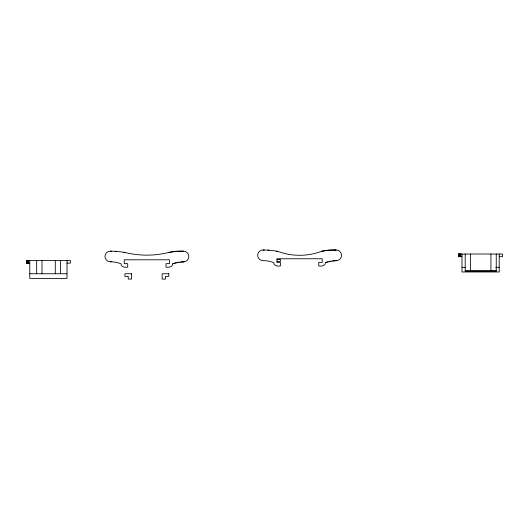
<?xml version="1.0" encoding="UTF-8"?>
<svg xmlns="http://www.w3.org/2000/svg" width="529" height="529" viewBox="0 0 529 529"><rect width="100%" height="100%" fill="white"/><g stroke="black" fill="none" stroke-linecap="round" stroke-linejoin="round"><path stroke-width="0.79" d="M461.989 256.677L458.663 256.677L458.689 254.019L502.55 254.019L502.55 256.677L499.224 256.677M174.504 263.144A28.348 28.348 0 0 0 172.798 263.753C172.613 267.033 168.592 267.72 166.013 267.112L166.013 263.654L169.472 263.654L169.472 259.792L124.255 259.792L124.255 263.654L127.714 263.654L127.714 267.112C125.135 267.72 121.115 267.033 120.929 263.753A30.206 30.206 0 0 0 110.277 261.789M326.373 262.265A28.348 28.348 0 0 0 325.52 262.582C325.335 265.862 321.315 266.55 318.736 265.942L318.736 262.483L322.194 262.483L322.194 258.754L276.978 258.754L276.978 262.483L280.436 262.483L280.436 265.942C277.857 266.55 273.837 265.862 273.652 262.582A30.206 30.206 0 0 0 263.006 260.618A5.323 5.323 0 0 1 257.742 254.594A5.323 5.323 0 0 1 264.401 250.164M276.244 251.526L277.646 251.308A62.343 62.343 0 0 0 321.533 251.308A44.621 44.621 0 0 1 336.259 250.072M123.865 252.624L124.917 252.478A91.848 91.848 0 0 0 168.804 252.478A44.621 44.621 0 0 1 183.53 251.242M172.798 263.753A62.224 62.224 0 0 1 184.125 261.802L182.525 261.795A28.348 28.348 0 0 0 180.713 261.895M325.52 262.582A62.224 62.224 0 0 1 336.847 260.625L335.247 260.625A28.348 28.348 0 0 0 332.536 260.817M182.736 261.789A5.323 5.323 0 0 0 188.747 257.266A5.323 5.323 0 0 0 184.224 251.249L182.3 251.242A79.198 79.198 0 0 0 168.804 252.478L169.862 252.624M335.459 260.612A5.323 5.323 0 0 0 341.469 256.089A5.323 5.323 0 0 0 336.953 250.078L335.022 250.072A79.198 79.198 0 0 0 321.533 251.308L322.928 251.526M276.978 259.554L280.436 259.554L280.436 261.419L276.978 261.419M29.776 263.118L26.45 263.118L26.45 260.46L70.337 260.46L70.337 263.118L67.011 263.118M461.989 267.317L465.222 267.317M495.792 267.317L499.224 267.317M465.196 270.643L496.248 270.643M29.776 273.757L67.011 273.757M267.919 250.131L269.142 250.217M115.196 251.301L116.42 251.387M458.663 254.019L458.689 256.677M499.224 254.019L499.224 271.972L461.989 271.972L461.989 254.019M496.248 254.019L496.248 271.304L465.196 271.304L465.196 254.019M490.932 254.019L490.932 270.643M470.519 254.019L470.519 270.643M460.772 254.019L460.772 256.677M460.389 254.019L460.389 256.677M460.018 254.019L460.018 256.677M459.688 254.019L459.688 256.677M459.39 254.019L459.39 256.677M459.132 254.019L459.132 256.677M458.934 254.019L458.934 256.677M458.782 254.019L458.782 256.677M67.011 260.46L67.011 278.413L29.776 278.413L29.776 260.46M60.61 260.46L60.61 273.757M55.287 260.46L55.287 273.757M41.989 260.46L41.989 273.757M36.673 260.46L36.673 273.757M28.566 260.46L28.566 263.118M28.176 260.46L28.176 263.118M27.812 260.46L27.812 263.118M27.475 260.46L27.475 263.118M27.177 260.46L27.177 263.118M26.919 260.46L26.919 263.118M26.721 260.46L26.721 263.118M26.569 260.46L26.569 263.118M175.37 262.88A28.348 28.348 0 0 1 176.25 262.649M178.022 262.258A28.348 28.348 0 0 1 178.914 262.113M110.297 251.149A82.742 82.742 0 0 1 124.917 252.478M181.493 251.586A5.323 5.323 0 0 1 182.836 251.235M111.659 261.61A5.323 5.323 0 0 1 104.967 256.459A5.323 5.323 0 0 1 111.679 251.335M327.226 261.974A28.348 28.348 0 0 1 328.099 261.71M329.858 261.266A28.348 28.348 0 0 1 330.744 261.088M334.216 250.415A5.323 5.323 0 0 1 335.565 250.065M263.025 249.979A82.742 82.742 0 0 1 277.646 251.308M131.569 273.757L124.917 273.757L124.917 276.422L128.243 276.422L128.243 279.081L131.569 279.081L131.569 273.757M168.804 273.757L162.158 273.757L162.158 279.081L165.484 279.081L165.484 276.422L168.804 276.422L168.804 273.757M26.45 263.118L26.45 260.46L26.45 263.118"/></g></svg>
